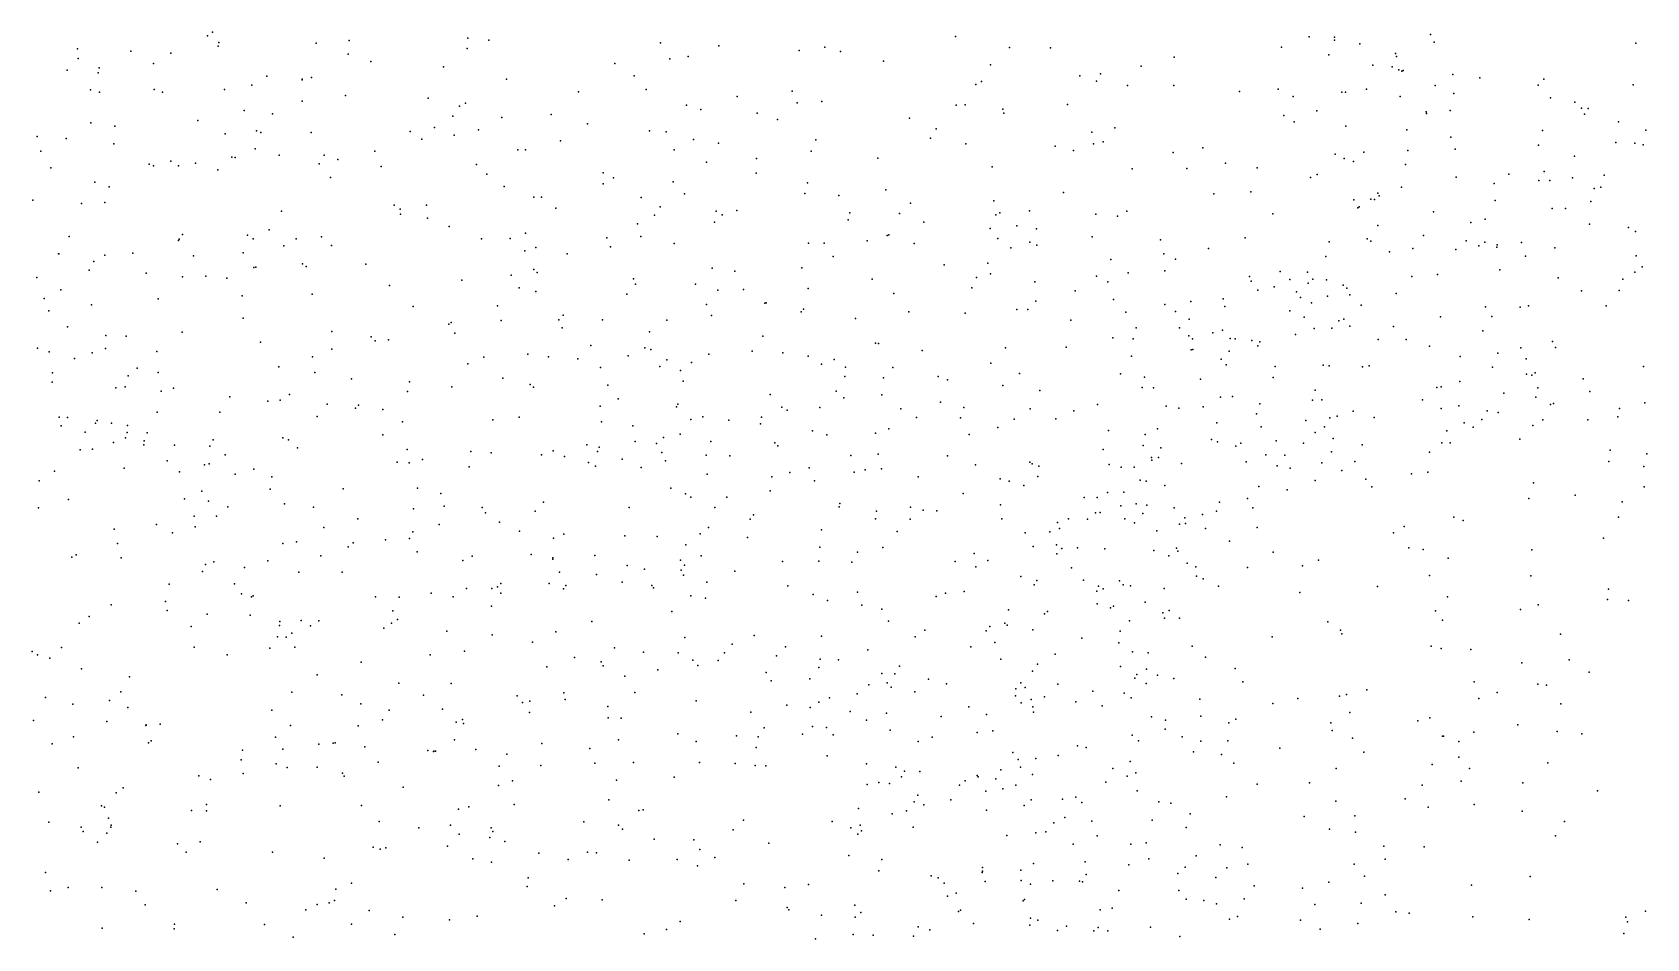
# Model space of a CAD drawing. Header units: metres. Extents: x -25 to 25, y -27.8 to 27.8.
# Drawn here: x 12.197 to 15.289, y 5.224 to 6.96 of the extents above; entities that cross this region are included whole.
import ezdxf

# ---------------------------------------------------------------- set-up
doc = ezdxf.new("R2010")
doc.units = ezdxf.units.M

msp = doc.modelspace()

# ---------------------------------------------------------------- linework, layer by layer
for p in [(12.5421, 6.9596, 3.6357), (12.2835, 6.9281, 3.2269), (12.5322, 6.9528, -20.3326), (12.5527, 6.9329, 18.2282), (12.5542, 6.9399, -4.269), (12.7406, 6.9388, 3.9721), (12.8039, 6.9441, -1.278), (13.0299, 6.9287, 18.6038), (13.0309, 6.9481, 14.7302), (13.0709, 6.9446, 15.7251), (13.4001, 6.9396, -9.7015), (13.5118, 6.9336, 15.3596), (13.7146, 6.9314, 15.3522), (13.9652, 6.9515, -19.7707), (14.0684, 6.9308, -10.555), (14.1474, 6.9298, 19.2334), (14.5896, 6.9314, 19.2602), (14.6424, 6.9507, 20.9377), (14.691, 6.9505, -19.8322), (14.6913, 6.9445, -12.6506), (14.7395, 6.9377, 7.885), (14.8751, 6.9556, 8.2201), (14.8823, 6.9408, 4.9883), (15.2681, 6.9391, 10.3185), (12.2842, 6.9093, 14.0684), (12.3854, 6.9238, -7.4316), (12.4285, 6.9001, -4.9453), (12.4623, 6.9198, -5.7404), (12.8018, 6.9177, 16.421), (12.845, 6.9038, -8.4878), (13.3125, 6.8996, 18.113), (13.4176, 6.9088, 20.4958), (13.4528, 6.9133, -10.0605), (13.6657, 6.9247, -19.9071), (13.7446, 6.9228, 19.0956), (13.8271, 6.9045, 14.7495), (14.032, 6.8973, 14.779), (14.3843, 6.9122, -12.8479), (14.6801, 6.9164, 2.6642), (14.7643, 6.897, 18.8372), (14.8079, 6.9191, 18.9993), (14.8102, 6.9136, 8.0555), (12.2636, 6.8872, -5.6609), (12.323, 6.8821, -5.163), (12.3245, 6.8915, 19.3385), (12.6462, 6.8758, 17.3963), (12.7134, 6.8696, 17.5507), (12.7134, 6.8688, 14.5691), (12.7315, 6.8732, -0.8959), (12.9844, 6.8933, -7.8048), (13.105, 6.8696, 15.9108), (13.3498, 6.8763, 14.7593), (14.2033, 6.8764, 15.4588), (14.2353, 6.8661, -5.5705), (14.2431, 6.8802, -19.7237), (14.3208, 6.8946, 14.8237), (14.8019, 6.8936, 4.8114), (14.8142, 6.8878, -10.7732), (14.82, 6.8852, 14.7219), (14.8224, 6.8865, 20.9328), (14.918, 6.8786, 5.7965), (14.9694, 6.8727, -19.3628), (15.092, 6.8701, -10.8026), (12.3081, 6.8494, -1.5166), (12.3254, 6.8448, -20.1459), (12.4299, 6.8502, 18.1655), (12.4459, 6.8453, 19.7283), (12.5645, 6.85, 19.9828), (12.6174, 6.8586, 1.9167), (12.7966, 6.8386, 18.1123), (13.243, 6.8456, -9.296), (13.3725, 6.8502, 15.5515), (13.5469, 6.8369, 15.4847), (13.652, 6.8472, -4.5968), (14.004, 6.8598, 19.1908), (14.015, 6.8654, 2.3059), (14.2944, 6.8576, 2.5292), (14.3833, 6.8575, -10.7092), (14.509, 6.8465, 14.831), (14.583, 6.851, -4.6424), (14.6118, 6.8367, 19.0319), (14.7054, 6.8453, 7.4603), (14.7123, 6.8449, -19.6161), (14.7526, 6.8505, -4.9593), (14.8167, 6.8369, 7.1515), (14.884, 6.8578, 8.4332), (14.92, 6.8425, 6.9365), (15.0811, 6.8585, 6.1327), (15.2633, 6.8589, 15.758), (12.6027, 6.8096, 17.1792), (12.6565, 6.8038, -0.5506), (12.7137, 6.8279, 16.6003), (12.9549, 6.8338, -7.6006), (13.0151, 6.8183, 1.9712), (13.0266, 6.8237, 4.1832), (13.4497, 6.8198, -6.1295), (13.477, 6.8118, 17.9791), (13.5852, 6.8046, 18.8994), (13.6618, 6.8249, 20.7237), (13.7089, 6.8274, 15.4737), (13.9661, 6.8201, 17.8566), (13.9835, 6.8208, 4.4865), (14.0559, 6.8124, -5.7097), (14.0577, 6.8046, 20.9782), (14.1795, 6.8212, 4.4743), (14.6573, 6.8093, 18.6404), (14.8666, 6.8073, 8.6162), (14.8671, 6.8042, 5.2921), (14.9127, 6.8102, 8.8351), (15.1052, 6.8343, 20.9226), (15.1518, 6.8259, 9.0915), (15.1645, 6.8141, 2.6103), (15.177, 6.8137, 14.4119), (12.3086, 6.7862, 3.3255), (12.3549, 6.7801, 19.6017), (12.5139, 6.7907, -0.2421), (12.967, 6.7774, -8.182), (13.0019, 6.7989, 20.4177), (13.0959, 6.7962, -13.234), (13.1908, 6.8021, 18.6208), (13.2604, 6.7846, 15.8431), (13.6239, 6.7928, 17.9236), (13.8772, 6.7955, 19.1075), (13.9279, 6.775, -10.5696), (14.2701, 6.7769, -19.5018), (14.5941, 6.8001, 4.6326), (14.6139, 6.7884, 18.8643), (14.7128, 6.7802, 7.857), (14.8295, 6.7729, 5.5758), (15.1703, 6.8028, 10.1742), (15.235, 6.788, 13.0937), (12.2058, 6.76, 18.149), (12.2617, 6.7562, -7.2245), (12.3531, 6.7463, 18.0806), (12.5661, 6.7654, -5.8388), (12.626, 6.771, 20.1286), (12.6344, 6.7679, 16.7678), (12.7311, 6.7675, 4.0652), (12.9205, 6.7695, 18.2182), (12.943, 6.7548, -8.8341), (13.0049, 6.7629, 16.2152), (13.0514, 6.7727, -6.0474), (13.2085, 6.7518, 4.344), (13.3789, 6.7713, 1.9882), (13.4111, 6.7689, 18.7522), (13.4633, 6.7544, 20.6417), (13.5113, 6.7472, -19.9748), (13.6974, 6.7537, 4.5398), (13.9175, 6.7572, 14.8321), (13.9848, 6.7464, 15.4956), (14.2262, 6.7683, 17.9633), (14.2292, 6.7461, -4.6841), (14.2483, 6.7497, 19.1337), (14.9142, 6.7588, 15.571), (15.0819, 6.7437, 14.5217), (15.0898, 6.7718, 6.4384), (15.2302, 6.7484, 9.7835), (15.2663, 6.7475, 12.9283), (15.2825, 6.7444, 13.6255), (15.2878, 6.7723, 9.638), (12.2131, 6.7321, 19.4462), (12.4621, 6.713, 19.9379), (12.579, 6.7205, -1.4795), (12.5853, 6.7198, 14.4787), (12.6234, 6.7368, -7.31), (12.6695, 6.7243, 17.4131), (12.7556, 6.7247, 1.8053), (12.7818, 6.7158, -1.3908), (12.8528, 6.7318, 16.4296), (13.1265, 6.7347, 16.0799), (13.1413, 6.7349, -9.1268), (13.4262, 6.7347, 15.7115), (13.584, 6.7181, 15.6146), (13.6889, 6.7321, -6.0549), (13.8163, 6.7185, 20.8799), (14.1563, 6.7414, -13.1615), (14.1911, 6.7334, 14.9197), (14.3822, 6.7295, 4.5469), (14.4389, 6.7382, -5.3417), (14.6925, 6.726, 7.5604), (14.7094, 6.7178, 7.3715), (14.7274, 6.7122, 14.8273), (14.7476, 6.7301, 8.0266), (14.8319, 6.7331, 5.0487), (14.9223, 6.7361, 5.9035), (15.1509, 6.7222, 13.2106), (12.2324, 6.6999, -18.5671), (12.4202, 6.7071, 3.5965), (12.4285, 6.7038, -4.8206), (12.4767, 6.7039, 3.7638), (12.5091, 6.7092, -13.1777), (12.552, 6.6962, 3.9627), (12.7459, 6.7081, 20.2844), (12.768, 6.6815, -13.1965), (12.8649, 6.7027, 17.6589), (13.0476, 6.7064, 14.7131), (13.0672, 6.6882, 4.3095), (13.2902, 6.6903, 17.9025), (13.3101, 6.6809, -9.6888), (13.4881, 6.7108, 4.5297), (13.5835, 6.6901, 20.7548), (14.0352, 6.7019, 19.1106), (14.3037, 6.698, -19.1854), (14.4082, 6.6986, 21.0418), (14.4825, 6.7094, 18.1891), (14.5428, 6.7, 2.6707), (14.6451, 6.6819, 4.7484), (14.6577, 6.6874, 21.0353), (14.8274, 6.7066, 5.7418), (14.9241, 6.6821, -19.0844), (15.0248, 6.6883, 6.2115), (15.0926, 6.6929, -12.6715), (15.147, 6.6807, 10.3757), (15.2079, 6.6859, 9.4581), (12.3164, 6.673, 3.4437), (12.344, 6.6639, -0.1564), (13.1003, 6.6642, 20.5271), (13.2902, 6.6698, 20.6067), (13.4243, 6.6735, -10.2148), (13.446, 6.6505, -6.2705), (13.6762, 6.6513, 10.4416), (13.6813, 6.6715, -19.81), (13.8314, 6.6578, 2.1568), (14.1719, 6.6532, 21.0263), (14.4597, 6.6501, -12.8781), (14.5307, 6.6542, 18.6514), (14.7741, 6.6516, 5.484), (14.8197, 6.663, 7.0191), (14.9967, 6.6701, 14.6677), (15.0825, 6.6762, 12.9933), (15.1036, 6.6761, 9.8808), (15.1884, 6.6609, 15.6769), (15.201, 6.6631, 20.986), (12.1976, 6.638, 21.3565), (12.2907, 6.6318, 17.9712), (12.3357, 6.6338, 14.254), (12.8901, 6.6284, 4.2712), (12.9013, 6.621, -7.3172), (12.9518, 6.6285, 20.4631), (13.1573, 6.6442, -20.1498), (13.1718, 6.6443, -7.7055), (13.1994, 6.6228, 14.7447), (13.3629, 6.6434, 15.8502), (13.3991, 6.6258, 18.6935), (13.5464, 6.6186, 18.7838), (13.7418, 6.6474, 10.0601), (13.879, 6.6326, -4.6876), (14.0387, 6.6369, 2.3885), (14.728, 6.6391, 7.2266), (14.7358, 6.6238, 8.7184), (14.7384, 6.6252, 8.1721), (14.7608, 6.6404, 8.5321), (14.7675, 6.6394, 8.3644), (14.7766, 6.6464, 15.5172), (14.9991, 6.6377, 6.4849), (15.1083, 6.6222, 12.8319), (15.1334, 6.6226, 9.6202), (15.1821, 6.6358, 14.4236), (12.6738, 6.6172, 17.9396), (12.9018, 6.6117, -4.2991), (12.9536, 6.6039, 18.0709), (12.9949, 6.5879, -13.2325), (13.3562, 6.5929, 1.8553), (13.3887, 6.6093, 14.7754), (13.5037, 6.5961, -4.5635), (13.5067, 6.617, 10.3117), (13.5179, 6.6104, 15.7288), (13.7595, 6.6009, 18.9183), (13.7626, 6.6138, -13.3837), (13.8576, 6.613, -5.8955), (13.9043, 6.5964, 18.9968), (14.0423, 6.6103, 14.9973), (14.0498, 6.6143, -19.2717), (14.0823, 6.5888, 9.8549), (14.1066, 6.6181, 17.7886), (14.2341, 6.6115, 15.0138), (14.2756, 6.6075, 18.9796), (14.2936, 6.6174, -5.5107), (14.5729, 6.6123, -10.8647), (14.7739, 6.5896, 5.2003), (14.8809, 6.6159, 6.8253), (14.9521, 6.5954, 12.967), (14.9797, 6.6016, 15.5649), (15.1799, 6.5921, -4.6524), (12.267, 6.5684, 21.0407), (12.4765, 6.5611, -7.1514), (12.4781, 6.5637, 17.8579), (12.4843, 6.5727, 20.0582), (12.609, 6.5712, 1.6158), (12.62, 6.564, 17.0808), (12.6503, 6.5813, -4.1757), (12.7023, 6.564, 17.4534), (12.7503, 6.5682, 14.5762), (13.0571, 6.5645, 4.4372), (13.1119, 6.5651, -7.4759), (13.1416, 6.575, 17.7764), (13.2973, 6.5661, -9.9481), (13.3626, 6.569, -20.0221), (13.796, 6.5601, 4.6096), (13.8339, 6.5709, -19.5655), (13.8375, 6.5718, 10.4023), (14.0317, 6.5841, 10.1143), (14.046, 6.565, 9.6975), (14.1073, 6.558, 19.0005), (14.1202, 6.5836, 4.5634), (14.2271, 6.5683, 9.9126), (14.3581, 6.5624, 2.617), (14.5203, 6.5659, 18.322), (14.681, 6.5586, 4.9209), (14.7538, 6.564, -18.7977), (14.7608, 6.5596, 5.8285), (14.8617, 6.5703, 10.0084), (14.9435, 6.5604, 10.2161), (14.9791, 6.5578, 9.2763), (15.0491, 6.5573, 9.46), (15.2543, 6.5862, 13.7286), (15.268, 6.5785, -11.0527), (12.2465, 6.5353, 3.5927), (12.2477, 6.5358, 21.4772), (12.3354, 6.5331, 3.788), (12.3893, 6.5365, 17.5693), (12.5055, 6.5317, -1.5709), (12.6007, 6.5374, 17.2597), (12.6785, 6.5507, 16.8382), (12.7697, 6.5515, 16.6732), (13.1402, 6.5411, -8.166), (13.1611, 6.5475, 16.202), (13.2209, 6.5353, 18.3191), (13.3043, 6.5487, 4.6086), (13.426, 6.5552, -13.2916), (13.6836, 6.5561, 17.7227), (13.7138, 6.556, -10.5036), (13.7306, 6.5304, 14.9384), (13.8859, 6.5555, 9.7137), (14.071, 6.5468, -4.7158), (14.1208, 6.5518, 15.4877), (14.3644, 6.5356, -10.791), (14.3865, 6.5254, 9.9271), (14.45, 6.5458, 4.6805), (14.6745, 6.5304, 8.4639), (14.7965, 6.5391, 9.8712), (14.8414, 6.5454, 5.9847), (14.9238, 6.5438, 6.2158), (14.9673, 6.5507, -4.8191), (15.0019, 6.548, 21.0281), (15.0029, 6.5528, 9.6748), (15.0573, 6.5313, 12.6946), (15.1135, 6.5472, 14.5982), (15.269, 6.5317, 14.0855), (12.3058, 6.5044, 21.279), (12.3145, 6.521, -13.1277), (12.4146, 6.4988, 17.2679), (12.6213, 6.5094, -0.485), (12.6249, 6.5098, -0.7885), (12.7141, 6.5162, 17.6389), (12.7212, 6.511, 4.2895), (12.8355, 6.5155, -6.0554), (13.1142, 6.4946, 4.5636), (13.1571, 6.5056, -6.3329), (13.1639, 6.4997, 20.6181), (13.4991, 6.5083, 17.7244), (13.5426, 6.5022, 4.69), (13.671, 6.5087, 9.9245), (13.9434, 6.5146, 4.615), (14.0272, 6.5177, 17.6676), (14.032, 6.4972, 10.2624), (14.2629, 6.5249, 17.9004), (14.2959, 6.4994, 18.7797), (14.3663, 6.5028, 9.7261), (14.587, 6.5015, 15.0111), (14.6393, 6.5004, -5.1284), (14.8883, 6.4958, 13.0933), (15.0081, 6.5046, -12.789), (15.2662, 6.5005, 10.9273), (15.2802, 6.5108, -4.2238), (12.2052, 6.4901, 17.3577), (12.2514, 6.4663, 14.484), (12.4845, 6.4916, -20.0905), (12.5291, 6.4925, 4.1752), (12.5692, 6.4891, -13.1829), (12.8808, 6.4747, 14.6694), (13.0194, 6.4854, -20.1209), (13.1294, 6.4701, 14.7641), (13.1613, 6.4637, -8.8276), (13.3485, 6.4874, 18.4977), (13.3523, 6.4775, -9.3237), (13.4672, 6.4773, 10.5081), (13.5098, 6.4661, -19.8696), (13.5591, 6.467, 10.0695), (13.6829, 6.4694, -19.6818), (13.8053, 6.4873, 20.9359), (13.9965, 6.4704, 20.9991), (14.0055, 6.4905, 9.5274), (14.1173, 6.482, 15.1055), (14.1944, 6.4649, 4.6443), (14.2354, 6.4929, 9.5881), (14.2567, 6.4821, 10.1165), (14.528, 6.492, 9.8108), (14.5318, 6.483, 9.0333), (14.5442, 6.4662, 21.0779), (14.5754, 6.4726, 10.0769), (14.6055, 6.4865, 8.6167), (14.6404, 6.4794, 5.6824), (14.6495, 6.4868, 7.7551), (14.6761, 6.4858, 5.0958), (14.7078, 6.4754, 9.7543), (14.7149, 6.4697, 7.1208), (14.839, 6.4922, 9.2717), (15.1196, 6.4895, 13.4463), (15.1644, 6.4645, 10.6442), (15.2364, 6.4653, 14.4071), (15.2435, 6.487, 15.6227), (12.2195, 6.4502, 20.6559), (12.3101, 6.4378, 4.0082), (12.4379, 6.4491, 14.5235), (12.5986, 6.4554, -0.228), (12.733, 6.4584, -1.1273), (12.9265, 6.435, 4.5205), (13.088, 6.4361, -7.2838), (13.3354, 6.4583, -7.9969), (13.4884, 6.4384, 14.8933), (13.5997, 6.4408, -13.351), (13.6023, 6.442, 17.6287), (13.8472, 6.4595, 9.5444), (14.1188, 6.4452, 2.49), (14.2678, 6.4482, 9.347), (14.3664, 6.4387, 9.0491), (14.416, 6.4444, 9.4893), (14.4778, 6.4492, 8.8511), (14.4813, 6.4349, 9.3297), (14.6186, 6.4628, 8.3187), (14.6261, 6.4521, 9.2209), (14.6469, 6.442, 2.6998), (14.678, 6.4544, 7.5062), (14.7207, 6.4568, 12.7014), (14.7419, 6.4373, 9.5204), (14.8094, 6.4595, -12.843), (14.9804, 6.4341, -19.0812), (15.0469, 6.4331, 15.5365), (15.0628, 6.4357, 14.7407), (15.2115, 6.436, 13.6922), (12.2285, 6.4265, -19.8533), (12.6008, 6.4123, 4.3355), (12.9993, 6.404, 17.9009), (13.0949, 6.4077, -4.3955), (13.2054, 6.409, -6.5252), (13.2133, 6.4179, 17.6487), (13.2891, 6.4094, 14.8274), (13.4121, 6.4083, -7.7872), (13.4977, 6.4176, 18.64), (13.6692, 6.4246, 2.0621), (13.6738, 6.4294, -6.229), (13.7735, 6.4118, 17.528), (13.876, 6.4244, 18.8535), (13.9834, 6.4218, 10.4207), (14.0829, 6.4292, 9.2489), (14.1038, 6.4287, -5.6928), (14.1858, 6.4082, 9.0959), (14.2915, 6.4238, 15.4579), (14.3864, 6.4253, 4.756), (14.4126, 6.4103, 18.1347), (14.6056, 6.4262, 9.4477), (14.6331, 6.4143, 5.363), (14.6992, 6.407, -11.0212), (14.7093, 6.4106, 5.9949), (14.8939, 6.4149, 15.5037), (14.9925, 6.4153, 12.5356), (12.2638, 6.3959, 21.6192), (12.3378, 6.3791, 19.9739), (12.3765, 6.3782, 4.2584), (12.4835, 6.3855, 17.0555), (12.7702, 6.3869, 16.878), (12.8458, 6.3767, -6.9927), (12.9943, 6.4011, 20.5656), (13.006, 6.3835, 16.5436), (13.2116, 6.3939, -8.3585), (13.3791, 6.3859, 10.3368), (13.5959, 6.3776, 10.6457), (14.2663, 6.3747, 10.2323), (14.3055, 6.3731, 15.1809), (14.3113, 6.3938, 8.8926), (14.3944, 6.3937, -4.6673), (14.4118, 6.3788, -13.2044), (14.419, 6.3725, 12.4747), (14.4581, 6.3844, 8.6313), (14.4767, 6.3892, 15.4612), (14.4914, 6.3734, 12.7521), (14.5008, 6.3727, 4.9203), (14.6162, 6.3808, 12.8884), (14.6522, 6.3928, 15.4769), (14.6859, 6.3934, 10.2026), (14.7203, 6.3968, 6.9405), (14.7745, 6.3715, 6.6872), (14.8039, 6.3965, 6.2851), (14.8284, 6.3716, 21.0593), (14.9754, 6.3881, 10.4364), (12.2066, 6.3546, 4.1524), (12.2292, 6.3481, 14.8688), (12.3111, 6.3458, -19.0689), (12.337, 6.3544, 21.4819), (12.4354, 6.3484, -4.3992), (12.6338, 6.3664, 20.2941), (12.7706, 6.3527, 14.6716), (12.8536, 6.3692, -1.5649), (12.8787, 6.3707, -6.239), (13.1459, 6.3432, 20.6662), (13.2668, 6.3603, 1.6104), (13.3378, 6.3401, 16.0573), (13.3702, 6.3558, -10.0583), (13.3813, 6.3523, 4.7866), (13.4924, 6.3436, 17.5266), (13.5759, 6.3494, 9.9401), (13.6345, 6.346, 20.8794), (13.8121, 6.3642, 9.2801), (13.8175, 6.364, 10.6828), (13.901, 6.3507, -4.7277), (14.061, 6.3556, 18.7604), (14.1771, 6.3566, 21.0422), (14.4164, 6.352, 18.3452), (14.4197, 6.3525, 21.0762), (14.4893, 6.3491, 15.1513), (14.5325, 6.3697, 8.1512), (14.544, 6.3592, 5.6225), (14.5478, 6.3669, 12.3885), (14.8733, 6.3589, -4.9317), (15.0037, 6.3453, 11.3503), (15.0481, 6.3555, 10.5734), (15.1086, 6.3677, 11.4717), (15.1146, 6.3559, -12.9027), (12.2773, 6.3354, 17.0326), (12.3976, 6.3165, 14.7747), (12.6689, 6.3189, -6.1379), (12.7333, 6.3383, 4.5844), (13.0309, 6.3251, -6.8171), (13.0615, 6.3376, 4.788), (13.1857, 6.3384, -19.9891), (13.2416, 6.3346, -8.6067), (13.2849, 6.3182, -13.2922), (13.3985, 6.3199, 10.5457), (13.4124, 6.3325, 18.4666), (13.4386, 6.3123, 10.1203), (13.4597, 6.3272, 15.0017), (13.6831, 6.3393, 4.7513), (13.7081, 6.3241, 9.514), (13.7325, 6.3329, -10.4619), (13.7542, 6.3187, 18.72), (13.8451, 6.318, 4.7316), (14.0329, 6.3263, 15.4805), (14.3023, 6.3395, -18.8392), (14.4741, 6.3338, 8.3254), (14.4838, 6.3231, 10.2302), (14.5774, 6.3195, 7.801), (14.6695, 6.3223, -18.7801), (14.681, 6.3214, 7.0937), (14.7449, 6.319, 13.029), (14.7573, 6.3209, 15.0157), (14.9317, 6.339, -4.3123), (14.9938, 6.3185, -11.2094), (15.0583, 6.3347, 13.4153), (15.2829, 6.32, 14.1297), (12.2346, 6.2901, -13.0048), (12.2351, 6.3074, 2.0441), (12.3566, 6.2789, 15.1035), (12.3745, 6.2806, -1.6525), (12.3805, 6.3022, -6.8527), (12.438, 6.3081, -4.6174), (12.4671, 6.2784, 14.9276), (12.7378, 6.3081, 20.3998), (12.8079, 6.2959, -4.3105), (12.9192, 6.2903, -6.4386), (13.0005, 6.2811, 16.7088), (13.098, 6.2975, -7.0245), (13.1503, 6.2854, 18.0052), (13.157, 6.2805, 14.999), (13.299, 6.2841, 17.4786), (13.4433, 6.292, 15.9017), (13.7533, 6.3005, -13.4006), (13.8273, 6.2983, 9.1261), (13.9318, 6.3005, -5.8704), (13.9497, 6.2945, -10.5639), (14.056, 6.2832, 4.7448), (14.0875, 6.3061, 17.538), (14.281, 6.3055, 4.8021), (14.323, 6.2798, 8.5625), (14.327, 6.2996, 18.4667), (14.3443, 6.2791, -5.5869), (14.4344, 6.2954, 2.6737), (14.5734, 6.2989, -5.3424), (14.8869, 6.2794, -12.99), (14.8955, 6.2806, 14.9522), (14.9311, 6.291, 11.5043), (15.0587, 6.3054, 11.6058), (15.069, 6.3033, 10.8511), (15.0758, 6.3076, 21.0361), (15.0807, 6.2787, -19.187), (15.1676, 6.2961, 15.5359), (12.4434, 6.2723, 20.7959), (12.5749, 6.2618, 16.9464), (12.6476, 6.2535, -0.6236), (12.6717, 6.2553, 4.7028), (12.6892, 6.2662, 14.8249), (12.7612, 6.2476, -19.9687), (12.9151, 6.2722, 1.5292), (13.3191, 6.2577, -6.793), (13.4333, 6.2478, -9.4047), (13.6102, 6.266, -19.5468), (13.7367, 6.2727, -19.2987), (13.7513, 6.2598, 15.1803), (13.8242, 6.2655, 20.9608), (13.9362, 6.2518, 15.1989), (14.1264, 6.2741, 15.2191), (14.2374, 6.2472, 15.386), (14.4727, 6.2612, 12.1129), (14.4956, 6.2623, 5.4875), (14.5484, 6.2482, 21.0764), (14.6488, 6.2556, 6.8027), (14.6539, 6.2748, 7.3989), (14.6668, 6.2557, 6.3635), (14.86, 6.2557, 12.2764), (15.0158, 6.2685, 12.3168), (15.0766, 6.2608, 14.7999), (15.1052, 6.2471, 11.7481), (15.1104, 6.2487, 13.5449), (15.18, 6.2722, 13.7162), (15.2857, 6.2501, 14.3923), (12.2478, 6.2231, -18.593), (12.2638, 6.2223, 20.4721), (12.3211, 6.2167, -19.5961), (12.4359, 6.2327, 4.5935), (12.5559, 6.2321, 20.295), (12.7424, 6.2238, -13.2399), (12.8157, 6.2398, -6.6262), (12.8213, 6.2458, -1.1921), (12.868, 6.2372, 14.9471), (13.079, 6.2176, 17.7301), (13.1295, 6.2226, 1.4993), (13.2842, 6.2439, 15.0916), (13.4306, 6.2426, -8.191), (13.4578, 6.2185, -9.1335), (13.4808, 6.2236, -13.3407), (13.531, 6.2173, -10.2054), (13.5936, 6.2227, -7.6803), (13.6327, 6.2417, -7.9265), (13.6427, 6.2365, 18.6216), (13.7054, 6.2415, 15.6178), (13.8604, 6.239, -19.092), (13.8906, 6.2224, 18.6382), (13.9745, 6.2216, 2.4214), (13.9809, 6.2411, 8.898), (14.0772, 6.2192, 18.5992), (14.1082, 6.2388, 8.7541), (14.1571, 6.2198, -18.9391), (14.1919, 6.2349, 10.4702), (14.3689, 6.244, -10.8393), (14.3928, 6.2401, 8.1455), (14.4396, 6.2425, 5.71), (14.5418, 6.229, 11.9362), (14.6361, 6.2164, 10.3818), (14.6819, 6.2214, 11.7435), (14.6965, 6.2249, 12.0543), (14.727, 6.2344, 11.4559), (14.7671, 6.2219, -7.625), (14.8954, 6.2396, 11.1797), (14.9292, 6.2443, 2.6909), (14.9736, 6.2183, 13.3283), (14.9837, 6.235, -7.462), (15.0049, 6.2317, 15.4965), (15.0903, 6.218, 12.1822), (15.1766, 6.2174, 14.6783), (15.2339, 6.2233, 12.0534), (15.2373, 6.2397, 13.9117), (12.252, 6.2062, 4.6111), (12.2978, 6.1943, -6.6878), (12.3176, 6.2113, -5.0904), (12.3484, 6.2113, -19.2831), (12.3786, 6.1932, -5.7716), (12.3788, 6.207, -18.8785), (12.4164, 6.1927, 20.6051), (12.8681, 6.1891, 16.9137), (12.9059, 6.2141, 4.8484), (13.2869, 6.214, 18.1484), (13.3467, 6.2065, -4.5031), (13.4376, 6.1904, 10.6269), (13.5915, 6.2102, 17.3169), (13.6909, 6.1967, 9.2138), (13.7187, 6.1893, -6.3906), (13.8119, 6.1922, 17.3437), (13.8374, 6.2004, 10.8197), (13.9916, 6.1897, 17.4068), (14.0464, 6.2028, 10.6961), (14.2582, 6.1971, 8.432), (14.3282, 6.1899, 17.8127), (14.352, 6.2004, 18.3415), (14.4658, 6.2121, 12.8666), (14.5508, 6.204, 11.4714), (14.6542, 6.1933, 13.0039), (14.6721, 6.204, -13.1765), (14.9063, 6.1967, 11.0207), (14.9395, 6.2117, 21.046), (14.9568, 6.2034, 11.8818), (15.0709, 6.2071, -13.0625), (12.2884, 6.1605, 20.054), (12.3117, 6.1615, 5.0399), (12.3519, 6.1744, 21.6165), (12.3749, 6.1832, 4.7449), (12.4101, 6.1697, 5.2125), (12.4107, 6.1776, -13.0627), (12.4689, 6.1694, 4.9795), (12.537, 6.1671, 21.219), (12.5428, 6.1796, 15.2166), (12.6766, 6.1834, 5.0462), (12.6876, 6.1794, 15.1286), (12.7044, 6.1644, 1.8136), (12.9145, 6.1607, -1.5433), (13.0366, 6.157, -13.3136), (13.0757, 6.1544, 4.8974), (13.1946, 6.1584, 16.8202), (13.2592, 6.17, 10.5071), (13.2796, 6.1571, 10.2142), (13.2828, 6.1652, 16.4462), (13.3517, 6.1765, -19.7281), (13.3923, 6.1725, 17.2526), (13.4026, 6.1553, 18.2886), (13.4056, 6.1841, -9.7783), (13.4965, 6.176, 4.7633), (13.6193, 6.1734, 9.4138), (13.625, 6.1678, 2.0694), (14.2479, 6.1609, 12.5581), (14.3246, 6.1683, 21.0535), (14.3582, 6.1641, 11.399), (14.4556, 6.1799, 5.2287), (14.4669, 6.1755, 10.4012), (14.5018, 6.1674, 6.2118), (14.5115, 6.173, 11.3238), (14.5793, 6.1778, 7.5954), (14.6318, 6.1728, -7.8558), (14.6854, 6.1565, 15.4367), (14.6888, 6.182, 21.065), (14.7441, 6.1696, 11.1575), (14.8731, 6.156, -5.0631), (14.8965, 6.1739, -19.0217), (14.9127, 6.1737, 10.7905), (15.0462, 6.1805, -4.199), (15.2194, 6.1595, -4.7831), (12.3728, 6.1254, 15.4268), (12.4548, 6.1391, -4.8603), (12.5268, 6.1313, -4.3155), (12.5355, 6.1335, 20.7684), (12.5658, 6.1504, 0.0378), (12.8955, 6.1369, 15.1634), (12.9186, 6.1355, 20.5693), (12.9441, 6.142, -19.8697), (13.0338, 6.128, 17.1058), (13.1721, 6.1507, 15.2022), (13.2158, 6.1476, 17.1442), (13.2618, 6.1359, 16.6642), (13.2758, 6.1288, 4.8081), (13.3263, 6.1425, 16.2707), (13.3629, 6.1264, -7.1657), (13.4093, 6.1392, 9.9727), (13.4876, 6.1503, 15.2267), (13.5327, 6.1488, -6.7869), (13.6849, 6.1261, -19.1518), (13.7646, 6.1497, -8.1005), (13.8171, 6.1522, -6.1146), (13.8235, 6.1242, 15.2532), (13.9495, 6.1491, 20.9975), (14.0033, 6.1316, -13.4742), (14.1073, 6.1367, 4.8327), (14.1117, 6.1333, -8.0451), (14.1247, 6.1289, 10.8074), (14.2595, 6.132, 12.3123), (14.2826, 6.1268, 12.1293), (14.3072, 6.127, 11.1883), (14.3407, 6.1459, 11.878), (14.341, 6.1406, 5.0473), (14.3542, 6.1458, -8.0079), (14.3981, 6.1341, 18.0855), (14.5218, 6.1372, -13.3913), (14.5597, 6.1504, 6.4895), (14.5816, 6.1294, -7.5467), (14.5962, 6.1502, 6.9735), (14.6062, 6.1249, 7.3479), (14.667, 6.1352, -11.1613), (14.7298, 6.1382, -5.2648), (15.2166, 6.1379, -19.2667), (15.2835, 6.1283, 14.1402), (15.2892, 6.1529, 21.0046), (12.2098, 6.1007, 15.4836), (12.2394, 6.1194, 2.1504), (12.4789, 6.1184, 2.0083), (12.5852, 6.1134, 20.9765), (12.6208, 6.1233, -19.7615), (12.6554, 6.1083, 16.8944), (13.4897, 6.1135, -9.9723), (13.613, 6.1089, 10.7626), (13.6475, 6.1172, 18.5079), (13.6948, 6.1007, -6.6569), (13.7708, 6.1176, 9.0689), (13.7921, 6.1218, 4.752), (13.8939, 6.1088, 18.5266), (14.0505, 6.1049, -10.5179), (14.0676, 6.1003, 10.9779), (14.1226, 6.1092, 18.4681), (14.3187, 6.1023, 10.5926), (14.3305, 6.1005, -13.4775), (14.654, 6.1016, 2.7123), (14.7054, 6.121, 10.5428), (14.7511, 6.1043, 10.9645), (14.8388, 6.1142, 15.0028), (14.8702, 6.1175, 15.4733), (15.0726, 6.0971, 13.535), (12.2658, 6.065, -12.9297), (12.4882, 6.0666, 16.8282), (12.5213, 6.0813, -19.5595), (12.5342, 6.062, 20.6107), (12.6524, 6.0851, -5.8299), (12.792, 6.0857, 5.119), (12.9345, 6.0871, 1.6385), (12.9792, 6.0766, -5.5949), (13.4197, 6.0868, 17.057), (13.4476, 6.0761, -19.438), (13.4579, 6.0696, 9.7613), (13.5269, 6.0699, 18.3561), (13.6098, 6.0819, -7.4475), (13.98, 6.0769, 8.8195), (14.0963, 6.0918, -7.7344), (14.2114, 6.0688, -10.671), (14.2365, 6.0688, 4.93), (14.2563, 6.0783, 10.9875), (14.2876, 6.079, 17.603), (14.3664, 6.092, 6.2079), (14.5246, 6.0674, 21.0524), (14.5463, 6.0899, -4.5973), (14.6002, 6.0834, 11.0173), (14.7625, 6.0896, 10.7925), (15.0631, 6.0668, 15.4969), (15.152, 6.0737, 13.786), (15.2846, 6.0896, 14.3132), (12.2087, 6.0493, 5.3728), (12.5065, 6.0336, -4.6643), (12.5492, 6.033, 15.497), (12.5712, 6.0512, 20.4483), (12.6795, 6.0568, 15.3823), (12.7352, 6.0506, -9.8919), (12.9266, 6.0475, -9.6902), (12.9859, 6.0523, -5.3121), (13.0585, 6.0496, 20.6455), (13.065, 6.0395, -4.4369), (13.16, 6.0426, 17.476), (13.176, 6.0603, -19.6884), (13.3398, 6.0499, -8.9218), (13.5043, 6.0499, -19.2341), (13.5781, 6.0361, 15.7989), (13.7424, 6.0512, 15.5954), (13.7433, 6.0574, -10.245), (13.8139, 6.0426, -7.485), (13.8786, 6.0507, 8.9461), (13.9031, 6.0447, 17.3062), (13.9291, 6.0432, 4.7674), (14.0512, 6.0547, 8.6383), (14.233, 6.0395, 11.4131), (14.2421, 6.0402, 6.0033), (14.2817, 6.0529, 8.0111), (14.311, 6.057, 15.4329), (14.3241, 6.0382, 2.6576), (14.3316, 6.0544, 5.7751), (14.3837, 6.0492, 6.4146), (14.4384, 6.0364, 10.8368), (14.4653, 6.043, 6.7839), (14.471, 6.0598, 15.4403), (14.5346, 6.0495, 10.6447), (14.92, 6.0316, -13.1306), (15.2351, 6.0311, 14.539), (15.242, 6.0608, 15.5349), (12.3534, 6.0085, -9.7828), (12.4348, 6.0176, -9.5162), (12.4651, 6.0016, -5.1946), (12.5083, 6.013, -9.9564), (12.7554, 6.0114, -5.3098), (12.8204, 6.0279, -13.2867), (12.9257, 6.0033, 17.0036), (12.976, 6.0176, -9.446), (13.0918, 6.0219, -5.83), (13.13, 6.0046, 10.3505), (13.4919, 6.0113, 9.4534), (13.572, 6.0274, 20.8481), (13.7084, 6.0074, -6.9424), (13.8116, 6.028, 10.8856), (13.8531, 6.0037, -6.2996), (13.8783, 6.0276, 15.5041), (14.0537, 6.028, 17.3549), (14.0984, 6.0015, -7.4834), (14.146, 6.0035, 15.4769), (14.1607, 6.0211, -5.8685), (14.1642, 6.0094, 6.1773), (14.1813, 6.0284, 11.2358), (14.2178, 6.0276, 21.0331), (14.2897, 6.0284, -4.7142), (14.3079, 6.0205, 15.2262), (14.3511, 6.005, -7.4996), (14.3943, 6.0177, 6.6481), (14.4044, 6.0301, 5.5691), (14.4055, 6.0191, 7.7158), (14.444, 6.0095, -11.0051), (14.5427, 6.0115, -7.3424), (14.8043, 6.0011, -7.6191), (14.8247, 6.0135, 21.0327), (14.9376, 6.025, 2.6919), (12.3597, 5.9809, -6.6252), (12.6766, 5.981, 20.9834), (12.703, 5.984, -6.2135), (12.8018, 5.9749, -0.5806), (12.8112, 5.9823, -0.868), (12.8731, 5.988, -6.0367), (12.9189, 5.9905, 5.0291), (13.1953, 5.9911, 17.6579), (13.2151, 5.9987, 17.858), (13.3314, 5.9954, 18.0895), (13.3934, 5.9944, 10.6606), (13.4483, 5.9787, 16.8576), (13.4757, 5.9994, 16.0046), (13.5665, 5.9923, 15.3807), (13.7054, 5.9741, 18.3821), (13.8262, 5.9735, -7.1955), (14.1141, 5.9755, 8.3895), (14.1583, 5.9782, -13.4411), (14.1686, 5.9715, 6.3516), (14.1991, 5.9724, 18.3225), (14.2513, 5.971, 17.4493), (14.3885, 5.9723, 17.8335), (14.4902, 5.9855, 7.4052), (14.8332, 5.9728, 13.2419), (14.8608, 5.9696, -18.988), (15.2067, 5.9913, 14.0044), (12.2724, 5.9546, 21.8631), (12.2806, 5.9595, -1.7354), (12.3671, 5.9535, 16.7579), (12.5283, 5.9409, -1.6211), (12.5441, 5.9459, 21.4855), (12.6477, 5.9475, 21.2883), (12.7495, 5.9573, 16.8746), (12.9336, 5.9653, -1.2297), (13.0211, 5.9483, 15.396), (13.0391, 5.9564, -19.4641), (13.1525, 5.9596, -5.1435), (13.194, 5.9534, -8.7781), (13.194, 5.9511, 10.0653), (13.2744, 5.9577, -4.5017), (13.3361, 5.9386, -5.8096), (13.4386, 5.9488, 16.6684), (13.446, 5.9394, 16.2196), (13.4777, 5.9576, 4.723), (13.6336, 5.9465, -9.8989), (13.7031, 5.947, 9.1293), (13.7668, 5.9451, 20.9183), (13.7776, 5.9641, 2.2576), (13.9644, 5.9465, 11.0262), (14.001, 5.9618, -6.9049), (14.0269, 5.9487, 6.2184), (14.1592, 5.9613, 15.2688), (14.3449, 5.9678, 18.1543), (14.3738, 5.9576, 5.122), (14.3909, 5.9662, 21.0374), (14.4089, 5.943, 7.5795), (14.5739, 5.9642, -13.2748), (14.6301, 5.9379, -5.6821), (14.6603, 5.9493, 13.0702), (14.9087, 5.9527, -7.2999), (15.0689, 5.9687, 13.6255), (12.5226, 5.9274, -9.2695), (12.603, 5.9347, 5.2571), (12.7072, 5.9264, 20.8116), (12.7899, 5.9258, 5.149), (13.2064, 5.926, -9.6153), (13.2773, 5.9213, -8.2584), (13.3264, 5.907, -9.426), (13.3694, 5.932, 9.6744), (13.4397, 5.9297, 18.18), (13.4439, 5.9201, 16.4908), (13.4885, 5.9072, 9.3368), (13.5425, 5.9283, 1.9277), (14.004, 5.9361, 6.452), (14.0901, 5.9178, 21.0084), (14.1211, 5.91, 5.9927), (14.1876, 5.9344, 12.6798), (14.2106, 5.911, 12.478), (14.2791, 5.9096, 15.4877), (14.4256, 5.9363, 5.3229), (14.4269, 5.9184, 7.2195), (14.4396, 5.9136, -5.828), (14.5242, 5.9349, 12.9677), (14.8732, 5.9195, -4.3442), (15.0673, 5.919, 14.7745), (12.4588, 5.9029, -18.8899), (12.584, 5.9035, -4.5076), (12.5975, 5.8846, -5.0308), (12.6164, 5.879, 0.102), (12.6197, 5.8805, -19.0611), (12.8539, 5.8787, -4.4797), (12.8995, 5.878, -6.2845), (12.9609, 5.8856, -10.093), (13.0028, 5.8791, -4.9728), (13.0283, 5.8948, -9.002), (13.077, 5.895, 17.1441), (13.0878, 5.8978, 4.8798), (13.0942, 5.9046, -6.1416), (13.0944, 5.8856, 20.6579), (13.1866, 5.9045, 17.3712), (13.2144, 5.8942, 15.4483), (13.2188, 5.9008, 4.7844), (13.3835, 5.9005, 15.4554), (13.3865, 5.8961, 9.5032), (13.4579, 5.8805, 1.6877), (13.4861, 5.8766, -5.5856), (13.6437, 5.8999, 10.7806), (13.6923, 5.8831, -7.9752), (13.7775, 5.8879, -19.0936), (13.9279, 5.8794, 18.3321), (13.9458, 5.8857, 6.592), (13.982, 5.8888, 8.8056), (14.1159, 5.9019, -4.7162), (14.2359, 5.8896, 7.8552), (14.2392, 5.8996, 5.8523), (14.2482, 5.894, -19.0791), (14.2862, 5.9017, 6.9078), (14.3004, 5.9002, -6.8903), (14.3648, 5.8949, 7.0795), (14.4689, 5.8996, -18.9909), (14.6249, 5.8874, 15.0618), (14.7735, 5.8989, -7.1462), (14.9077, 5.8787, -5.2777), (15.2161, 5.8934, 14.1517), (12.3475, 5.8638, -12.9229), (12.4521, 5.8702, 21.6515), (12.4548, 5.8526, 15.7036), (12.5313, 5.8454, 2.1067), (12.8872, 5.8523, 20.6024), (13.0761, 5.8608, 1.606), (13.4216, 5.8506, -19.1165), (13.7202, 5.8716, 15.4787), (13.7856, 5.8631, -13.2656), (13.8237, 5.8555, 10.8993), (14.0665, 5.8538, -6.1277), (14.1357, 5.846, 11.3115), (14.1413, 5.8509, -10.4244), (14.2363, 5.8654, -5.9968), (14.262, 5.8578, 11.6795), (14.2677, 5.8608, 12.2061), (14.3286, 5.8686, 12.8956), (14.362, 5.8482, 15.1888), (14.3745, 5.8528, 17.5798), (14.8849, 5.8522, 13.3583), (15.0477, 5.8545, 15.5028), (15.081, 5.8633, 13.7695), (15.2139, 5.8735, 14.4239), (15.2546, 5.8717, 15.5442), (12.2865, 5.8286, 15.7474), (12.3057, 5.8415, -9.327), (12.5009, 5.8223, -6.5722), (12.6139, 5.8438, -10.2078), (12.6701, 5.8239, 5.1211), (12.6706, 5.8315, -1.4363), (12.7115, 5.8334, 21.188), (12.7296, 5.8236, -6.4072), (12.7458, 5.8329, 20.6773), (12.8699, 5.8191, 16.8848), (12.8845, 5.8287, -0.2909), (12.8964, 5.8355, 15.4977), (13.2687, 5.8318, -4.9871), (13.8368, 5.8321, 8.9892), (13.9061, 5.8152, -7.8776), (14.0309, 5.8222, 11.1296), (14.0594, 5.8287, -6.421), (14.0644, 5.8247, 15.5351), (14.113, 5.8154, 17.2556), (14.2985, 5.8329, -10.6942), (14.3653, 5.8381, 5.6585), (14.3945, 5.8378, 17.9518), (14.6785, 5.8309, -18.935), (14.7023, 5.8151, -4.5158), (14.8983, 5.8339, 14.8808), (12.6664, 5.8025, 15.648), (12.683, 5.8015, -4.6987), (12.6937, 5.8095, -8.9899), (12.9905, 5.8133, -1.0136), (13.0774, 5.8058, -8.4893), (13.1546, 5.7918, -6.4377), (13.1993, 5.8121, 9.8067), (13.4468, 5.8007, -6.3569), (13.5375, 5.7885, 16.3919), (13.5794, 5.8051, 16.0447), (13.7082, 5.8033, 18.2584), (13.8881, 5.8024, 6.7325), (13.9946, 5.7832, 6.8724), (14.024, 5.8137, 6.0831), (14.0404, 5.7913, 8.6125), (14.2072, 5.7995, -13.2036), (14.2779, 5.7905, 7.285), (14.2808, 5.813, 11.8584), (14.4187, 5.7844, 5.2313), (14.5714, 5.8026, 20.992), (14.705, 5.8078, 13.1549), (14.8761, 5.7842, -13.0448), (15.1241, 5.8074, -4.1307), (12.1966, 5.7745, -18.4119), (12.2064, 5.7678, 16.6193), (12.2304, 5.7614, 2.2845), (12.2523, 5.7818, 5.1319), (12.5065, 5.7824, 5.1256), (12.57, 5.7681, -13.1056), (12.6519, 5.7803, 21.3839), (12.6994, 5.7826, 16.7452), (12.8269, 5.7536, -13.304), (12.9585, 5.768, -4.6739), (13.0243, 5.7749, -19.1584), (13.235, 5.7629, 10.6093), (13.2862, 5.7545, 17.5368), (13.312, 5.7811, 1.5117), (13.3675, 5.7729, -9.8471), (13.4336, 5.7715, 4.7089), (13.462, 5.7575, 20.7538), (13.5105, 5.7567, 10.6899), (13.5227, 5.7714, -5.1791), (13.6224, 5.7658, -4.5658), (13.6394, 5.783, -5.8686), (13.7061, 5.7597, -13.0587), (13.7409, 5.7584, 15.8091), (13.7972, 5.7777, 6.5376), (14.0517, 5.7597, -19.1551), (14.1559, 5.7693, 12.7484), (14.304, 5.7733, 2.6565), (14.3342, 5.7717, 17.3809), (14.4437, 5.7635, 5.3846), (14.8957, 5.7802, 15.4939), (14.9521, 5.7779, -18.9833), (15.1404, 5.7581, 14.1871), (12.2907, 5.7412, -18.6184), (12.3826, 5.726, -9.1083), (12.7425, 5.7294, 2.0194), (13.1824, 5.7447, -4.7082), (13.2899, 5.7465, 9.4597), (13.3318, 5.727, 17.8464), (13.3948, 5.739, 9.3383), (13.4716, 5.7475, 18.1043), (13.6027, 5.7342, 16.6153), (13.6862, 5.7216, -5.562), (13.7034, 5.7438, -6.2388), (13.8241, 5.7318, 6.3487), (13.8492, 5.7313, 4.704), (13.8576, 5.7463, -9.8393), (13.9133, 5.7214, 10.9516), (14.1123, 5.7366, 8.0959), (14.1224, 5.7501, 7.1307), (14.2809, 5.7456, 12.0022), (14.3084, 5.7229, 18.0689), (14.3126, 5.7304, 20.981), (14.3307, 5.7403, -6.5134), (14.352, 5.7286, -6.1848), (14.3835, 5.7224, 12.9644), (14.5007, 5.7416, -13.1153), (15.0498, 5.7522, 14.6492), (15.179, 5.7345, 15.5352), (12.3662, 5.6969, 21.8421), (12.6935, 5.6963, 16.6024), (12.7894, 5.6914, 15.6517), (12.8987, 5.7135, 4.9739), (12.9457, 5.6909, 15.5812), (12.9992, 5.7131, 10.3659), (13.215, 5.695, 15.5517), (13.3507, 5.6956, -6.6047), (13.6122, 5.7182, 15.582), (13.7766, 5.6934, 6.694), (13.799, 5.7106, 16.9828), (13.8343, 5.714, 6.8673), (13.8416, 5.706, 18.2222), (13.8875, 5.6967, 20.8692), (13.9476, 5.7126, 15.4943), (14.0809, 5.7029, 8.272), (14.09, 5.7143, 4.7981), (14.0983, 5.7056, 18.1822), (14.1612, 5.7117, 20.9589), (14.2283, 5.6982, 15.2211), (14.2884, 5.6944, 17.2451), (14.3306, 5.7129, 5.042), (14.5155, 5.7163, 15.5263), (14.7138, 5.6916, 20.9378), (14.7529, 5.7007, -7.2491), (14.9587, 5.7161, -4.3272), (15.0026, 5.6954, 13.7978), (15.0807, 5.7114, 14.0142), (15.0973, 5.7096, 14.4688), (12.2216, 5.686, -7.5395), (12.2744, 5.6735, 22.0717), (12.3443, 5.6805, 16.4178), (12.3795, 5.667, -6.7514), (12.6556, 5.6621, 16.3834), (12.8261, 5.6741, -6.5946), (12.8805, 5.6619, 16.795), (12.9825, 5.6639, 16.9293), (13.1254, 5.6892, 4.8379), (13.1355, 5.6763, 9.7273), (13.1494, 5.6789, -13.2462), (13.2176, 5.6821, 17.2881), (13.2993, 5.6687, -13.0872), (13.4682, 5.6797, 1.7774), (13.6422, 5.6715, 16.2679), (13.6868, 5.667, 16.097), (13.7034, 5.6774, 16.7637), (13.7236, 5.6854, 15.9458), (13.7635, 5.6596, -19.1504), (13.9907, 5.6681, -12.891), (14.08, 5.6894, 17.1354), (14.0906, 5.676, 15.3619), (14.1101, 5.6821, 7.4617), (14.1132, 5.6685, 12.578), (14.1358, 5.6876, -10.2419), (14.1954, 5.6776, 12.3948), (14.2459, 5.6701, 12.2447), (14.3013, 5.6855, 5.7737), (14.4331, 5.683, 17.7274), (14.5729, 5.6745, 14.9808), (14.621, 5.6843, -11.2423), (14.701, 5.6885, 15.5088), (14.9674, 5.6844, -11.4042), (15.1249, 5.6737, -12.99), (12.1989, 5.6419, -12.6511), (12.3392, 5.6404, 4.998), (12.4139, 5.6323, -10.3009), (12.4149, 5.6341, 15.8737), (12.4418, 5.6354, -12.9197), (12.6911, 5.6323, -0.0937), (12.8207, 5.6316, -1.1851), (12.8674, 5.6437, 20.7221), (13.0086, 5.6389, 10.0885), (13.0205, 5.6438, -0.7096), (13.0227, 5.6364, -6.7172), (13.1492, 5.6576, 20.6182), (13.3, 5.6469, -10.1169), (13.3249, 5.6467, 20.6505), (13.5728, 5.6581, -12.8428), (13.6914, 5.6304, 16.4385), (13.7182, 5.6289, 10.7667), (13.7946, 5.6427, -6.5239), (13.8329, 5.656, -5.7996), (13.9379, 5.6497, -6.0094), (14.0242, 5.6539, 11.103), (14.1143, 5.658, 7.8896), (14.3408, 5.6493, -12.9792), (14.3673, 5.6427, 15.5759), (14.435, 5.6505, 15.0649), (14.4886, 5.6375, -7.3813), (14.5019, 5.6448, 13.0661), (14.6841, 5.6379, -6.8041), (14.7208, 5.6574, 2.7223), (14.8508, 5.6417, -5.7655), (14.8736, 5.647, 13.5373), (15.0424, 5.6335, 14.1605), (12.2758, 5.6108, 16.287), (12.4195, 5.5991, -1.3853), (12.4245, 5.603, 16.1259), (12.6622, 5.6101, 15.8241), (12.7731, 5.5985, 21.0198), (12.777, 5.5991, 16.2366), (13.0056, 5.6051, 1.7916), (13.1724, 5.5979, 17.1592), (13.3195, 5.6048, 9.3489), (13.4333, 5.6167, -4.7561), (13.4684, 5.6017, 9.221), (13.5453, 5.6127, -4.9782), (13.5872, 5.6106, 2.0364), (13.5984, 5.6278, 20.7264), (13.6722, 5.6162, 4.6972), (13.7305, 5.6145, 2.2053), (13.8399, 5.6238, 15.5913), (13.8936, 5.6019, 8.86), (13.9203, 5.6105, 15.831), (14.0066, 5.6193, 7.3217), (14.0366, 5.6225, -6.3587), (14.3038, 5.6142, -4.6734), (14.3158, 5.6034, -10.605), (14.3666, 5.6258, 17.944), (14.399, 5.6111, 5.2017), (14.4348, 5.6023, 17.4039), (14.4871, 5.603, -19.0905), (14.6868, 5.6231, 13.247), (14.7256, 5.6082, 14.8349), (14.8981, 5.6118, 13.6854), (14.9002, 5.6124, 15.509), (14.9292, 5.6019, 2.7164), (14.9583, 5.6197, 14.6162), (15.1176, 5.6211, 20.8448), (15.1649, 5.6167, -5.1763), (12.2344, 5.5976, 15.8737), (12.5969, 5.5669, 21.5382), (12.5994, 5.5852, -18.9057), (12.6764, 5.587, 4.9645), (12.7458, 5.5968, 21.2053), (12.8337, 5.5917, -8.5889), (12.9544, 5.5849, 4.9041), (12.9652, 5.5828, 10.2405), (12.9656, 5.5834, -0.5151), (12.9692, 5.5835, -8.3588), (13.0462, 5.5865, 9.8325), (13.1056, 5.5776, -19.0673), (13.2645, 5.5883, -6.7851), (13.5832, 5.5903, 10.6711), (13.7194, 5.5744, 9.0413), (14.0752, 5.5807, 17.0207), (14.0854, 5.5677, 8.1924), (14.1188, 5.5691, 20.8573), (14.1616, 5.575, 4.884), (14.1988, 5.5937, 11.4919), (14.2154, 5.5904, 5.8766), (14.4211, 5.582, 5.4284), (14.4749, 5.5771, 20.8767), (14.5862, 5.589, -6.5994), (14.7473, 5.5814, -18.9176), (14.9293, 5.5719, 20.8309), (12.2845, 5.5513, 16.0732), (12.5155, 5.536, -8.832), (12.6008, 5.5407, -1.2159), (12.6635, 5.559, 15.9702), (12.6849, 5.552, 21.3721), (12.742, 5.5529, -6.7823), (12.7908, 5.541, 16.0904), (12.8593, 5.5625, -19.0236), (13.0911, 5.5544, 17.0014), (13.1705, 5.5561, 9.537), (13.2739, 5.5607, -12.8056), (13.3482, 5.5619, 17.655), (13.4749, 5.562, -19.093), (13.543, 5.5601, -7.843), (13.5812, 5.556, -12.6472), (13.6018, 5.5552, 15.6138), (13.7949, 5.5591, 6.8073), (13.8505, 5.5528, -12.6448), (13.8674, 5.545, -7.7253), (13.8965, 5.5447, -5.5773), (14.0067, 5.5367, 8.6352), (14.0519, 5.5474, 2.5056), (14.0896, 5.553, 11.2433), (14.1125, 5.5387, 12.4621), (14.2667, 5.55, -10.389), (14.2999, 5.5636, 20.8749), (14.3107, 5.5421, 5.0637), (14.498, 5.5605, -6.3325), (14.6945, 5.5503, -6.0196), (14.8779, 5.5578, -12.9602), (14.9498, 5.5503, 14.0645), (15.1001, 5.5613, -5.4488), (12.2093, 5.5049, -17.5194), (12.3707, 5.5134, 2.2884), (12.5379, 5.5292, 4.9029), (12.7942, 5.5356, 20.8709), (12.9071, 5.5145, -10.4473), (13.0897, 5.5179, -12.9256), (13.1163, 5.5266, -10.3686), (13.3158, 5.5277, 17.4382), (13.4259, 5.5334, 20.612), (13.7962, 5.5194, -5.2956), (13.818, 5.5236, 6.5781), (13.8385, 5.5215, 16.4433), (13.8614, 5.534, 18.1306), (13.973, 5.5186, 15.965), (13.9834, 5.5263, 10.9906), (14.0083, 5.534, 4.7939), (14.0233, 5.5066, 7.6283), (14.0424, 5.5303, 12.858), (14.0561, 5.5114, -9.9872), (14.0806, 5.5183, 8.0182), (14.2529, 5.5242, 11.9136), (14.2939, 5.5357, 17.134), (14.313, 5.5073, 15.7021), (14.5433, 5.52, -12.9393), (14.6434, 5.5226, -4.6381), (14.8588, 5.5184, -4.5265), (14.9339, 5.5258, 14.4059), (15.0518, 5.5226, -18.8783), (15.1948, 5.5072, 15.5556), (12.329, 5.4789, -17.7543), (12.3348, 5.4765, 4.8454), (12.3573, 5.5035, -6.9251), (12.5305, 5.4815, -0.104), (12.6712, 5.4788, 2.1532), (12.827, 5.4791, -0.3146), (13.033, 5.4766, 16.6134), (13.1196, 5.481, 10.5777), (13.3008, 5.4903, 10.5875), (13.8858, 5.4867, 10.8581), (13.8931, 5.499, 16.6067), (13.9042, 5.4807, 16.25), (13.9562, 5.4903, 7.4853), (14.0966, 5.4796, 18.0715), (14.1102, 5.4902, -19.2407), (14.1698, 5.4914, 15.8232), (14.1954, 5.4954, -12.722), (14.2069, 5.4854, -6.4656), (14.3545, 5.4866, -5.994), (14.3778, 5.4841, 5.5835), (14.4844, 5.4957, 13.1613), (14.6939, 5.4877, 20.7905), (14.8268, 5.4921, 14.5419), (14.8707, 5.4764, 13.9531), (14.9584, 5.4815, -5.8558), (12.2282, 5.4475, 22.5556), (12.3427, 5.4554, 22.3227), (12.5016, 5.4701, 21.753), (12.5306, 5.4693, -10.4325), (12.8614, 5.4489, 20.7299), (13.0129, 5.4725, 16.4253), (13.2532, 5.4483, 20.5398), (13.3585, 5.47, 15.6154), (13.367, 5.4712, 17.7967), (13.5593, 5.4512, 9.1293), (13.7288, 5.4486, -5.0694), (13.7796, 5.4734, 8.9372), (13.8437, 5.4636, 7.2898), (13.8712, 5.469, 15.5705), (14.0248, 5.4706, 12.6189), (14.1534, 5.446, 12.3155), (14.1748, 5.4567, -5.6872), (14.226, 5.4492, 11.7309), (14.3416, 5.4514, 13.1175), (14.4147, 5.4637, 17.8186), (14.6329, 5.4584, -11.1491), (14.7298, 5.4593, 13.5125), (15.0505, 5.4684, -4.3819), (15.132, 5.4485, -5.6843), (12.29, 5.4381, 0.011), (12.2943, 5.4298, -7.6267), (12.3391, 5.4267, -7.3669), (12.3468, 5.4382, -12.7229), (12.3478, 5.4417, -7.1573), (12.9368, 5.4364, 9.9227), (12.9978, 5.4416, 9.7706), (13.0143, 5.4248, -8.1801), (13.0728, 5.4183, 4.865), (13.0755, 5.4365, 16.7718), (13.0787, 5.4297, 20.5403), (13.3194, 5.4417, 1.8084), (13.3271, 5.4338, 4.7876), (13.3879, 5.4149, 9.2415), (13.4636, 5.4139, 2.0683), (13.5394, 5.4329, 18.0209), (13.7645, 5.4368, 10.7476), (13.778, 5.4242, 4.7619), (13.7823, 5.4419, -9.9577), (13.7851, 5.4311, 7.1252), (13.8838, 5.4381, 2.4114), (14.0635, 5.422, 7.8618), (14.1192, 5.4272, 4.9062), (14.1384, 5.4288, 13.026), (14.2363, 5.4215, 17.9768), (14.4072, 5.437, 14.961), (14.6817, 5.4338, 14.6547), (14.7311, 5.4282, -7.1648), (15.1142, 5.4216, 2.7088), (12.3215, 5.4094, -17.9751), (12.475, 5.4061, 21.9266), (12.4915, 5.39, -18.6662), (12.5179, 5.4099, -7.035), (12.6568, 5.3899, -18.8133), (12.8495, 5.3999, 2.0202), (12.8629, 5.3956, 15.9434), (12.8739, 5.3982, 10.5641), (12.9923, 5.4016, 1.8635), (13.1015, 5.4102, 9.5964), (13.1669, 5.3881, -12.5366), (13.2599, 5.39, -18.9972), (13.2776, 5.389, -7.9245), (13.4753, 5.3954, 4.7701), (13.6078, 5.407, 20.5646), (13.761, 5.3836, 20.602), (14.1906, 5.4051, 5.8666), (14.3008, 5.4054, 15.077), (14.3303, 5.4076, 20.7385), (14.4259, 5.3828, 17.1827), (14.4719, 5.4043, -10.854), (14.5142, 5.399, 13.2851), (14.7856, 5.4018, 14.4041), (14.8631, 5.4, -18.8128), (12.222, 5.351, -8.968), (12.7559, 5.3788, 21.145), (13.0407, 5.3776, 15.6177), (13.0765, 5.3709, 16.2882), (13.2232, 5.3759, -7.0168), (13.3401, 5.375, 17.6031), (13.4317, 5.3757, 20.4983), (13.4708, 5.3642, -7.8171), (13.504, 5.3797, -10.2229), (13.8183, 5.3543, 6.7169), (13.8239, 5.3761, -4.6048), (14.0162, 5.3509, 6.1788), (14.017, 5.3604, 11.0585), (14.0171, 5.3537, 16.3835), (14.0905, 5.3558, 11.2873), (14.1147, 5.3683, 16.0025), (14.2136, 5.3715, 15.2118), (14.2972, 5.3659, 17.0239), (14.3357, 5.3773, 5.4436), (14.4052, 5.3616, -4.7002), (14.4851, 5.3602, 20.6805), (14.5252, 5.3672, 17.4772), (14.7291, 5.367, 13.7532), (14.7879, 5.3766, -12.8913), (12.2656, 5.3227, 4.0937), (12.33, 5.3224, -1.2174), (12.778, 5.3195, 10.3905), (12.8081, 5.331, 4.8313), (13.1447, 5.324, 16.4293), (13.1468, 5.341, 16.6165), (13.5594, 5.3292, 2.2606), (13.6381, 5.3222, -4.8016), (13.6832, 5.3281, 18.0547), (13.9186, 5.3448, -19.2414), (13.9321, 5.3406, 12.8353), (13.9435, 5.3308, 6.4101), (14.0219, 5.3339, 12.5103), (14.0911, 5.3357, 8.2197), (14.1085, 5.3287, 16.7574), (14.1516, 5.3353, 11.4694), (14.2024, 5.3346, -6.7787), (14.2084, 5.3335, 11.8448), (14.2156, 5.3475, -7.4254), (14.3912, 5.3493, 15.7203), (14.4641, 5.3418, 2.7005), (14.5373, 5.3259, 13.4374), (14.6296, 5.3211, 15.578), (14.6804, 5.3329, -18.9256), (14.7485, 5.344, 14.1927), (14.9533, 5.327, 20.6261), (15.066, 5.3436, -12.9485), (12.2315, 5.3161, -17.391), (12.3947, 5.3152, -0.1239), (12.4128, 5.2891, 4.7354), (12.5505, 5.3185, 21.6986), (12.6063, 5.2929, -8.6189), (12.7425, 5.2897, -0.8295), (12.7656, 5.2932, -10.5671), (12.7752, 5.2972, -12.7783), (13.2193, 5.3016, 9.4084), (13.288, 5.2986, 1.9591), (13.5443, 5.2973, 9.0999), (13.7723, 5.2884, 7.0664), (13.9499, 5.3061, -10.1687), (13.9665, 5.3113, 20.602), (14.0947, 5.2968, 6.0057), (14.0973, 5.2996, -4.6467), (14.2781, 5.3164, -5.5288), (14.3929, 5.3168, -7.3023), (14.4069, 5.3002, 17.7944), (14.4409, 5.2976, -10.5761), (14.4652, 5.2913, 14.741), (14.5178, 5.3006, 17.6318), (14.6535, 5.2897, 14.3838), (14.7423, 5.2926, -6.673), (14.7881, 5.3085, 20.6054), (12.7209, 5.2798, 21.2629), (12.842, 5.2785, -8.3411), (12.9062, 5.2653, 15.7314), (12.996, 5.2604, -18.8584), (13.049, 5.2675, -7.1626), (13.1972, 5.2873, 17.0734), (13.6427, 5.2843, -6.9922), (13.6456, 5.2798, 4.7955), (13.7084, 5.2696, -7.6711), (13.7726, 5.2657, 15.5894), (13.7836, 5.2747, 6.9074), (13.9706, 5.2763, 13.0184), (13.9746, 5.2791, -7.5559), (14.1088, 5.2635, 8.0662), (14.1227, 5.26, -12.3613), (14.242, 5.2796, 13.2229), (14.2655, 5.283, 5.6125), (14.4902, 5.2618, -12.6507), (14.5053, 5.2667, -6.7709), (14.6259, 5.2597, 13.7936), (14.8085, 5.276, 2.7218), (14.8343, 5.273, 15.5278), (14.9559, 5.266, -6.0077), (15.0643, 5.2614, 15.5299), (15.2494, 5.2657, 9.5967), (15.2871, 5.2769, 20.5502), (12.3304, 5.2448, 4.2379), (12.4685, 5.2432, 22.3235), (12.4691, 5.2519, -17.703), (12.6414, 5.2515, -7.2085), (12.6964, 5.2276, 4.7647), (12.8078, 5.2521, -0.5391), (12.8909, 5.2326, 20.6439), (13.3689, 5.2338, 9.257), (13.4116, 5.2423, 20.4076), (13.4378, 5.2573, -12.2828), (13.7689, 5.2323, 8.877), (13.8077, 5.231, 7.2257), (13.8849, 5.229, 8.7418), (13.8933, 5.2469, 7.4334), (13.9159, 5.2416, 15.5169), (13.9995, 5.2536, 8.5856), (14.1076, 5.2502, 16.5679), (14.1607, 5.2403, 11.6409), (14.1778, 5.2484, 20.5749), (14.2298, 5.2397, 17.922), (14.2387, 5.246, 5.2627), (14.2572, 5.2392, -10.3651), (14.3388, 5.2463, 14.9171), (14.3951, 5.2283, 13.4224), (14.6636, 5.2424, -10.9661), (14.7357, 5.2535, -4.6548), (15.2453, 5.2342, 9.4275), (15.2525, 5.2564, 15.5848), (13.6969, 5.2244, 10.704)]:
    msp.add_point(p)

doc.saveas('drawing.dxf')
